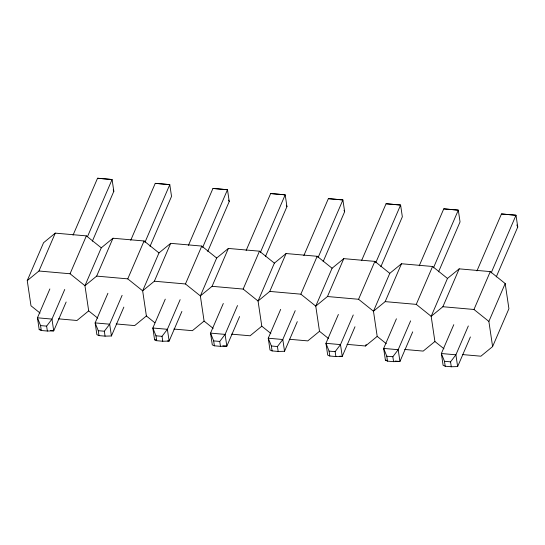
<?xml version="1.0" encoding="UTF-8"?>
<svg xmlns="http://www.w3.org/2000/svg" width="545" height="545" viewBox="0 0 545 545"><rect width="100%" height="100%" fill="white"/><g stroke="black" fill="none" stroke-linecap="round" stroke-linejoin="round"><path stroke-width="0.82" d="M40.051 313.055L30.983 305.779L27.25 280.607L43.566 242.723L55.27 233.131L86.369 235.876L101.268 247.825L84.952 285.709L88.685 310.882L97.753 318.157M27.25 280.607L38.961 271.008L55.27 233.131M49.868 288.952L37.442 317.803L39.186 329.575L41.291 330.502L47.361 331.04L53.723 330.863L66.149 302.012M73.037 235.154L97.548 178.242L112.086 179.523L113.83 191.295L92.343 241.197M38.961 271.008L70.053 273.76L86.369 235.876M64.739 289.463L51.979 319.091L46.632 326.128L47.361 331.04M87.575 236.441L112.086 179.523L97.548 178.242M70.053 273.76L84.952 285.709L96.663 276.111L112.972 238.233L144.071 240.979L158.97 252.928L142.654 290.812L146.387 315.984L154.807 322.742M107.903 293.278L95.143 322.906L96.887 334.678L98.992 335.604L105.062 336.142L111.425 335.965L123.851 307.114M130.739 240.256L155.25 183.345L169.788 184.626L171.532 196.398L150.045 246.299M96.663 276.111L127.755 278.863L144.071 240.979M122.107 295.342L109.681 324.193L104.333 331.231L105.062 336.142M144.943 242.327L169.788 184.626L155.25 183.345M127.755 278.863L142.654 290.812L154.364 281.213L170.68 243.336L201.773 246.081L216.672 258.03L200.356 295.915L204.089 321.087L213.163 328.363M165.271 299.157L152.845 328.008L154.589 339.78L156.694 340.707L162.764 341.245L169.134 341.068L181.894 311.44M188.441 245.359L212.952 188.447L227.49 189.728L229.234 201.5L207.747 251.402M154.364 281.213L185.457 283.965L201.773 246.081M180.143 299.668L167.383 329.296L162.035 336.333L162.764 341.245M202.645 247.43L227.49 189.728L212.952 188.447M185.457 283.965L200.356 295.915L212.066 286.316L228.382 248.438L259.474 251.184L274.373 263.133L258.058 301.017L261.791 326.189L270.865 333.465M223.307 303.483L210.547 333.111L212.298 344.883L214.396 345.809L220.466 346.347L226.836 346.17L239.596 316.543M246.142 250.462L270.654 193.55L285.192 194.831L286.942 206.603L265.449 256.504M212.066 286.316L243.159 289.068L259.474 251.184M237.511 305.547L225.092 334.398L219.737 341.436L220.466 346.347M260.347 252.533L285.192 194.831L270.654 193.55M243.159 289.068L258.058 301.017L269.768 291.418L286.084 253.541L317.176 256.286L332.075 268.235L315.766 306.12L319.493 331.292L328.567 338.568M280.675 309.362L268.256 338.213L270 349.985L272.098 350.919L278.175 351.45L284.538 351.273L297.298 321.645M303.844 255.564L328.356 198.653L342.894 199.933L344.644 211.705L323.151 261.607M269.768 291.418L300.86 294.171L317.176 256.286M295.213 310.65L282.794 339.501L277.446 346.538L278.175 351.45M318.048 257.635L342.894 199.933L328.356 198.653M300.86 294.171L315.766 306.12L327.47 296.521L343.786 258.643L374.878 261.389L389.777 273.338L373.468 311.222L377.201 336.394L386.269 343.67M338.377 314.465L325.958 343.316L327.702 355.088L329.8 356.021L335.877 356.553L342.24 356.375L354.999 326.748M361.546 260.667L386.058 203.755L400.602 205.036L402.346 216.808L380.853 266.709M327.47 296.521L358.562 299.273L374.878 261.389M353.255 314.976L340.496 344.603L335.148 351.641L335.877 356.553M375.75 262.738L400.602 205.036L386.058 203.755M347.002 344.358L365.491 345.993L366.158 344.447M358.562 299.273L373.468 311.222L385.172 301.623L401.488 263.746L432.58 266.491L447.486 278.441L431.17 316.325L434.903 341.497L443.971 348.773M396.419 318.791L383.66 348.418L385.404 360.191L387.509 361.124L393.579 361.655L399.941 361.478L412.701 331.851M419.248 265.769L443.766 208.858L458.304 210.138L460.048 221.91L438.555 271.812M385.172 301.623L416.264 304.376L432.58 266.491M410.623 320.855L398.197 349.706L392.85 356.743L393.579 361.655M433.452 267.84L458.304 210.138L443.766 208.858M416.264 304.376L431.17 316.325L442.874 306.726L459.19 268.849L490.282 271.594L505.188 283.543L508.914 308.722L492.605 346.6L480.894 356.198L462.405 354.563M453.787 324.67L441.361 353.521L443.105 365.293L445.211 366.226L451.28 366.758L457.643 366.581L470.403 336.953M476.957 270.879L501.468 213.96L516.006 215.241L517.75 227.013L496.257 276.915M442.874 306.726L473.973 309.478L490.282 271.594M468.325 325.958L455.899 354.809L450.552 361.846L451.28 366.758M491.154 272.943L516.006 215.241L501.468 213.96M492.605 346.6L488.872 321.427L505.188 283.543M101.268 247.825L112.972 238.233M158.97 252.928L170.68 243.336M88.685 310.882L76.974 320.48L58.485 318.845M216.672 258.03L228.382 248.438M146.387 315.984L134.676 325.583L116.194 323.948M274.373 263.133L286.084 253.541M204.089 321.087L192.385 330.686L173.896 329.051M332.075 268.235L343.786 258.643M261.791 326.189L250.087 335.788L231.598 334.153M389.777 273.338L401.488 263.746M319.493 331.292L307.789 340.891L289.3 339.256M447.486 278.441L459.19 268.849M365.491 345.993L377.201 336.394M434.903 341.497L423.193 351.096L404.703 349.461M50.494 330.577L53.723 330.863L51.979 319.091L37.442 317.803L40.562 325.59L46.632 326.128M111.425 335.965L109.681 324.193L95.143 322.906L98.264 330.692L104.333 331.231M167.513 340.925L169.134 341.068L167.383 329.296L152.845 328.008L155.965 335.795L162.035 336.333M222.796 345.809L226.836 346.17L225.092 334.398L210.547 333.111L213.667 340.897L219.737 341.436M284.538 351.273L282.794 339.501L268.256 338.213L271.369 346L277.446 346.538M339.814 356.157L342.24 356.375L340.496 344.603L325.958 343.316L329.071 351.103L335.148 351.641M395.098 361.049L399.941 361.478L398.197 349.706L383.66 348.418L386.78 356.205L392.85 356.743M457.643 366.581L455.899 354.809L441.361 353.521L444.482 361.308L450.552 361.846M39.186 329.575L40.8 329.718M154.589 339.78L156.211 339.923M385.404 360.191L387.018 360.334M473.973 309.478L488.872 321.427M516.817 224.942L517.75 227.013M344.018 210.329L344.644 211.705M286.316 205.227L286.942 206.603M228.614 200.124L229.234 201.5M113.21 189.912L113.83 191.295M444.482 361.308L445.211 366.226M386.78 356.205L387.509 361.124M329.071 351.103L329.8 356.021M271.369 346L272.098 350.919M213.667 340.897L214.396 345.809M155.965 335.795L156.694 340.707M98.264 330.692L98.992 335.604M40.562 325.59L41.291 330.502"/></g></svg>
